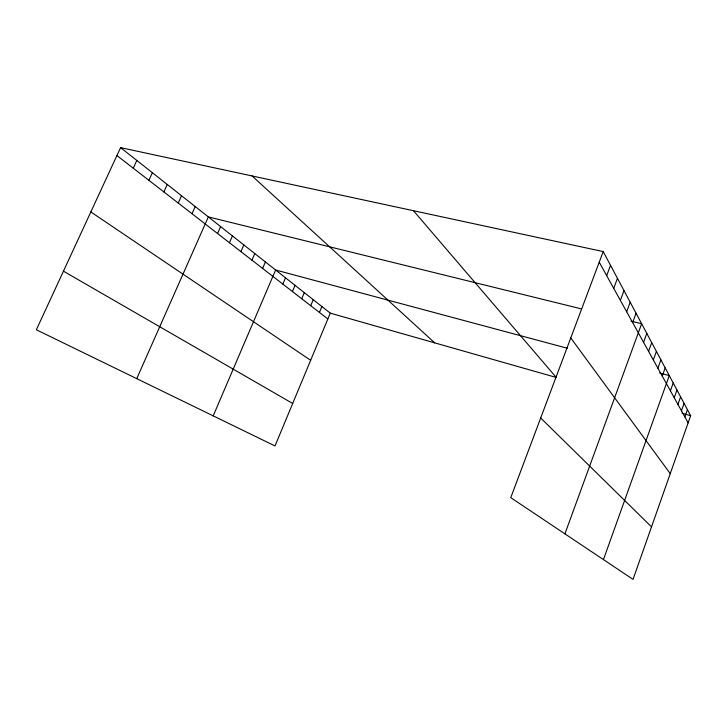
<?xml version="1.0" encoding="UTF-8"?>
<svg xmlns="http://www.w3.org/2000/svg" width="727" height="727" viewBox="0 0 727 727"><rect width="100%" height="100%" fill="white"/><g stroke="black" fill="none" stroke-linecap="round" stroke-linejoin="round"><path stroke-width="1.09" d="M684.861 416.935L687.433 409.655M603.21 251.587L690.65 415.699L633.035 579.374L510.754 497.659L603.21 251.587L120.582 147.626L36.35 329.776L275.006 445.951L330.276 313.146L120.582 147.626M677.928 404.394L680.608 396.851M681.463 410.782L684.089 403.376M670.412 390.817L673.211 382.975M674.247 397.742L676.982 390.054M662.242 376.05L665.178 367.889M603.455 559.608L669.276 375.586L659.571 372.987M657.89 368.18L660.888 359.838M648.557 351.332L651.719 342.626M653.328 359.947L656.408 351.432M643.568 342.299L646.803 333.402M564.915 533.854L641.65 323.733L630.991 321.107M626.674 311.783L630.191 302.232M632.654 322.579L636.07 313.255M620.376 300.396L623.993 290.6M613.724 288.374L617.459 278.323M606.682 275.66L610.535 265.346M319.417 312.437L321.888 306.53M310.72 305.694L313.237 299.697M301.732 298.724L304.295 292.645M292.436 291.527L295.053 285.347M282.83 284.084L285.502 277.814M213.202 415.862L275.624 270.008L567.36 348.251M262.611 268.417L265.4 261.938M251.951 260.166L254.804 253.578M240.91 251.606L243.827 244.908M229.459 242.736L232.44 235.921M217.573 233.521L220.626 226.588M136.74 378.649L208.349 216.91L581.609 308.93M192.001 213.711L195.2 206.523M178.233 203.042L181.514 195.717M163.875 191.919L167.246 184.458M148.899 180.314L152.361 172.708M133.268 168.201L136.821 160.44M330.276 313.146L556.282 377.467L413.472 210.721M682.099 413.263L690.65 415.699M63.449 271.18L292.69 403.476M90.839 211.948L310.647 360.301M116.92 155.542L327.85 318.971M252.078 175.952L434.71 342.871M540.688 417.98L651.519 526.866M570.768 337.946L670.249 473.65M599.23 262.183L688.133 422.841"/></g></svg>
